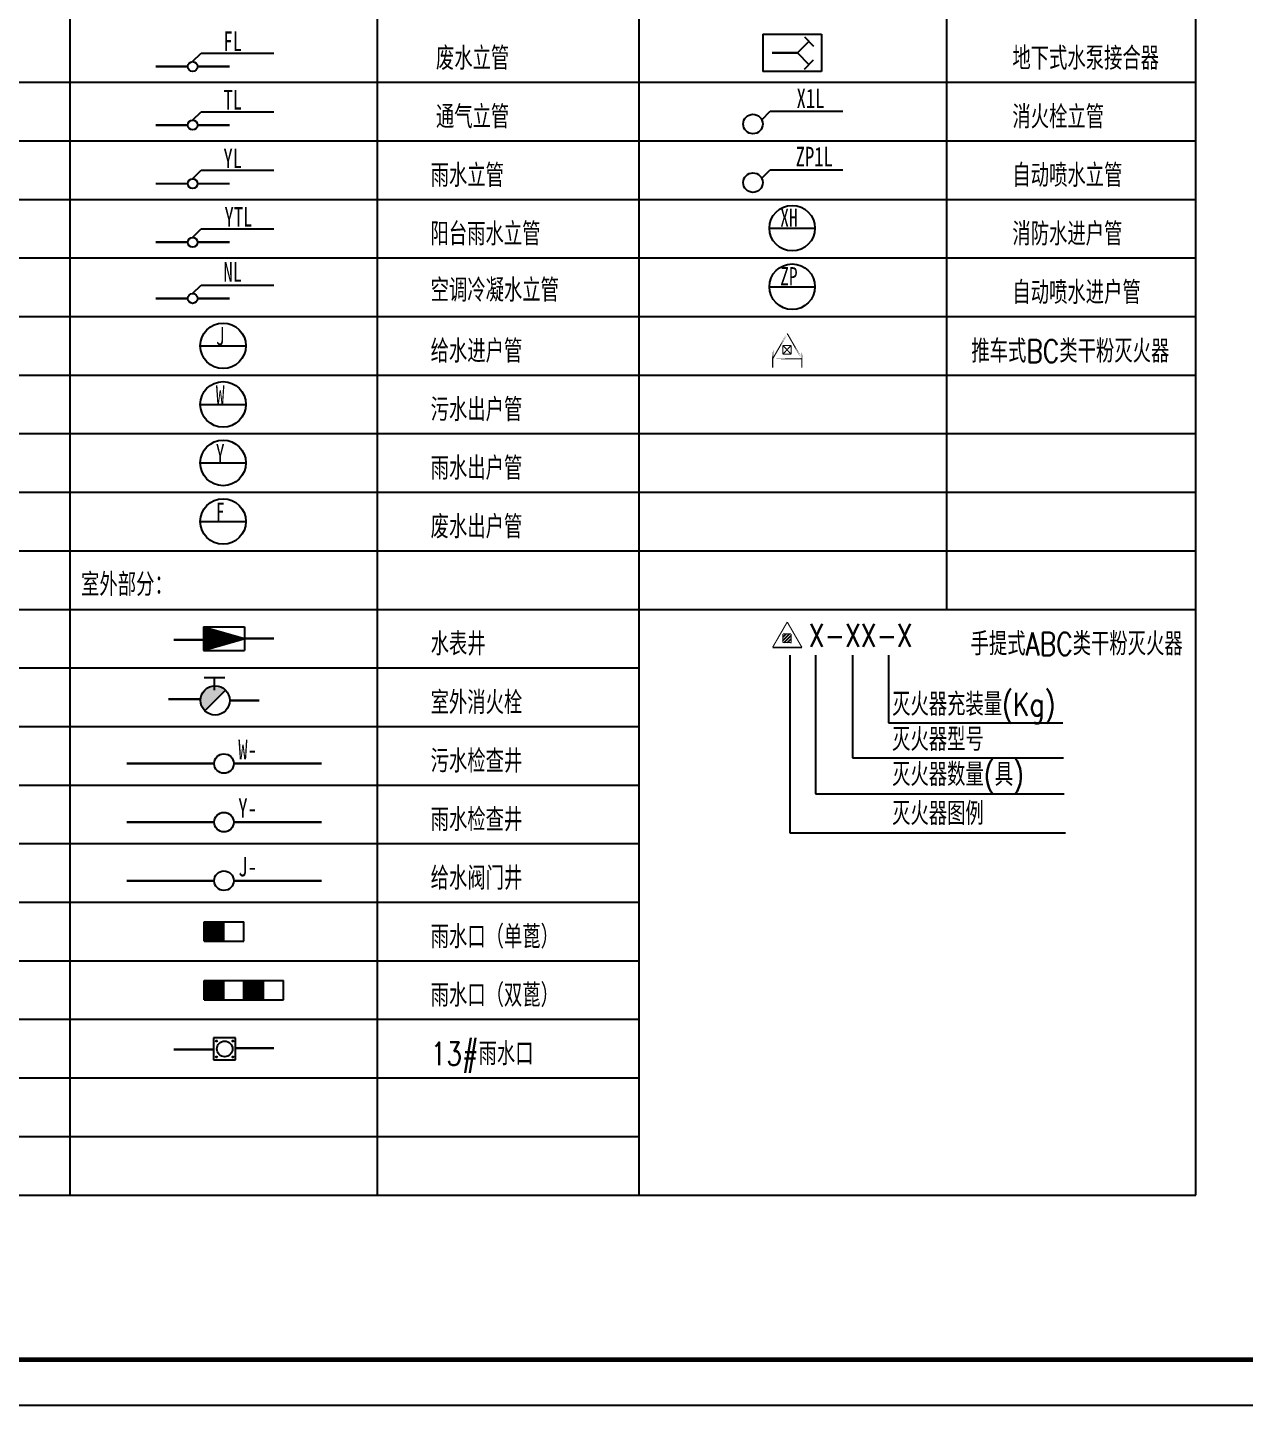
# Model space of a CAD drawing. Extents: x 27938 to 1507990, y 110129 to 923079.
# Drawn here: x 634259 to 660812, y 660457 to 690524 of the extents above; entities that cross this region are included whole.
import ezdxf

# ---------------------------------------------------------------- set-up
doc = ezdxf.new("R2010")
doc.units = 0
doc.header["$LTSCALE"] = 1000
doc.header["$MEASUREMENT"] = 0
doc.layers.add('0s-水标注', color=7, linetype='Continuous')
doc.layers.add('图框', color=140, linetype='Continuous')
doc.layers.add('yichutu', color=7, linetype='Continuous', true_color=0xffffff, plot=False)
doc.styles.add('HZ', font='txt', dxfattribs={"bigfont": 'hztxt'})
doc.styles.add('ST', font='', dxfattribs={"width": 0.8})
doc.styles.get('ST').set_extended_font_data('SimSun')

# ---------------------------------------------------------------- blocks, each defined once
blk = doc.blocks.new('*X146')
at = {"color": 0, "linetype": 'Continuous'}
for p, q in [((-79979, -68610), (-79674, -68610)), ((-79979, -68620), (-79674, -68620)), ((-79979, -68630), (-79674, -68630)), ((-79979, -68640), (-79674, -68640)), ((-79979, -68650), (-79674, -68650)), ((-79979, -68660), (-79674, -68660)), ((-79979, -68670), (-79674, -68670)), ((-79979, -68680), (-79674, -68680)), ((-79979, -68690), (-79674, -68690)), ((-79979, -68700), (-79674, -68700)), ((-79979, -68710), (-79674, -68710)), ((-79979, -68720), (-79674, -68720)), ((-79979, -68730), (-79674, -68730)), ((-79979, -68740), (-79674, -68740)), ((-79979, -68750), (-79674, -68750)), ((-79979, -68760), (-79674, -68760)), ((-79979, -68770), (-79674, -68770)), ((-79979, -68780), (-79674, -68780)), ((-79979, -68790), (-79674, -68790)), ((-79979, -68800), (-79674, -68800)), ((-79979, -68810), (-79674, -68810)), ((-79979, -68820), (-79674, -68820)), ((-79979, -68830), (-79674, -68830)), ((-79979, -68840), (-79674, -68840)), ((-79979, -68850), (-79674, -68850)), ((-79979, -68860), (-79674, -68860)), ((-79979, -68870), (-79674, -68870)), ((-79979, -68880), (-79674, -68880)), ((-79979, -68890), (-79674, -68890)), ((-79979, -68900), (-79674, -68900))]:
    blk.add_line(p, q, dxfattribs=at)
blk = doc.blocks.new('*X148')
at = {"color": 0, "linetype": 'Continuous'}
for p, q in [((-59859, -59642), (-59854, -59642)), ((-59859, -59643), (-59851, -59643)), ((-59859, -59644), (-59847, -59644)), ((-59859, -59645), (-59844, -59645)), ((-59859, -59646), (-59840, -59646)), ((-59859, -59647), (-59837, -59647)), ((-59859, -59648), (-59833, -59648)), ((-59859, -59649), (-59830, -59649)), ((-59859, -59650), (-59826, -59650)), ((-59859, -59651), (-59823, -59651)), ((-59859, -59652), (-59819, -59652)), ((-59859, -59653), (-59816, -59653)), ((-59859, -59654), (-59812, -59654)), ((-59859, -59655), (-59809, -59655)), ((-59859, -59656), (-59805, -59656)), ((-59859, -59657), (-59802, -59657)), ((-59859, -59658), (-59798, -59658)), ((-59859, -59659), (-59795, -59659)), ((-59859, -59660), (-59791, -59660)), ((-59859, -59661), (-59788, -59661)), ((-59859, -59662), (-59784, -59662)), ((-59859, -59663), (-59781, -59663)), ((-59859, -59664), (-59777, -59664)), ((-59859, -59665), (-59774, -59665)), ((-59859, -59666), (-59770, -59666)), ((-59859, -59667), (-59767, -59667)), ((-59859, -59668), (-59763, -59668)), ((-59859, -59669), (-59760, -59669)), ((-59859, -59670), (-59756, -59670)), ((-59859, -59671), (-59753, -59671)), ((-59859, -59672), (-59749, -59672)), ((-59859, -59673), (-59746, -59673)), ((-59859, -59674), (-59742, -59674)), ((-59859, -59675), (-59739, -59675)), ((-59859, -59676), (-59735, -59676)), ((-59859, -59677), (-59732, -59677)), ((-59859, -59678), (-59728, -59678)), ((-59859, -59679), (-59725, -59679)), ((-59859, -59680), (-59721, -59680)), ((-59859, -59681), (-59718, -59681)), ((-59859, -59682), (-59714, -59682)), ((-59859, -59683), (-59711, -59683)), ((-59859, -59684), (-59707, -59684)), ((-59859, -59685), (-59704, -59685)), ((-59859, -59686), (-59700, -59686)), ((-59859, -59687), (-59697, -59687)), ((-59859, -59688), (-59693, -59688)), ((-59859, -59689), (-59690, -59689)), ((-59859, -59690), (-59686, -59690)), ((-59859, -59691), (-59683, -59691)), ((-59859, -59692), (-59679, -59692)), ((-59859, -59693), (-59676, -59693)), ((-59859, -59694), (-59672, -59694)), ((-59859, -59695), (-59669, -59695)), ((-59859, -59696), (-59665, -59696)), ((-59859, -59697), (-59662, -59697)), ((-59859, -59698), (-59658, -59698)), ((-59859, -59699), (-59655, -59699)), ((-59859, -59700), (-59651, -59700)), ((-59859, -59701), (-59648, -59701)), ((-59859, -59702), (-59644, -59702)), ((-59859, -59703), (-59641, -59703)), ((-59859, -59704), (-59637, -59704)), ((-59859, -59705), (-59634, -59705)), ((-59859, -59706), (-59630, -59706)), ((-59859, -59707), (-59627, -59707)), ((-59859, -59708), (-59623, -59708)), ((-59859, -59709), (-59620, -59709)), ((-59859, -59710), (-59616, -59710)), ((-59859, -59711), (-59613, -59711)), ((-59859, -59712), (-59609, -59712)), ((-59859, -59713), (-59606, -59713)), ((-59859, -59714), (-59602, -59714)), ((-59859, -59715), (-59599, -59715)), ((-59859, -59716), (-59595, -59716)), ((-59859, -59717), (-59592, -59717)), ((-59859, -59718), (-59588, -59718)), ((-59859, -59719), (-59585, -59719)), ((-59859, -59720), (-59581, -59720)), ((-59859, -59721), (-59578, -59721)), ((-59859, -59722), (-59574, -59722)), ((-59859, -59723), (-59571, -59723)), ((-59859, -59724), (-59567, -59724)), ((-59859, -59725), (-59564, -59725)), ((-59859, -59726), (-59560, -59726)), ((-59859, -59727), (-59557, -59727)), ((-59859, -59728), (-59553, -59728)), ((-59859, -59729), (-59550, -59729)), ((-59859, -59730), (-59546, -59730)), ((-59859, -59731), (-59543, -59731)), ((-59859, -59732), (-59539, -59732)), ((-59859, -59733), (-59536, -59733)), ((-59859, -59734), (-59532, -59734)), ((-59859, -59735), (-59529, -59735)), ((-59859, -59736), (-59525, -59736)), ((-59859, -59737), (-59522, -59737)), ((-59859, -59738), (-59518, -59738)), ((-59859, -59739), (-59515, -59739)), ((-59859, -59740), (-59511, -59740)), ((-59859, -59741), (-59508, -59741)), ((-59859, -59742), (-59504, -59742)), ((-59859, -59743), (-59501, -59743)), ((-59859, -59744), (-59497, -59744)), ((-59859, -59745), (-59494, -59745)), ((-59859, -59746), (-59490, -59746)), ((-59859, -59747), (-59487, -59747)), ((-59859, -59748), (-59483, -59748)), ((-59859, -59749), (-59480, -59749)), ((-59859, -59750), (-59476, -59750)), ((-59859, -59751), (-59473, -59751)), ((-59859, -59752), (-59469, -59752)), ((-59859, -59753), (-59466, -59753)), ((-59859, -59754), (-59462, -59754)), ((-59859, -59755), (-59459, -59755)), ((-59859, -59756), (-59455, -59756)), ((-59859, -59757), (-59452, -59757)), ((-59859, -59758), (-59448, -59758)), ((-59859, -59759), (-59445, -59759)), ((-59859, -59760), (-59441, -59760)), ((-59859, -59761), (-59438, -59761)), ((-59859, -59762), (-59434, -59762)), ((-59859, -59763), (-59431, -59763)), ((-59859, -59764), (-59427, -59764)), ((-59859, -59765), (-59424, -59765)), ((-59859, -59766), (-59420, -59766)), ((-59859, -59767), (-59417, -59767)), ((-59859, -59768), (-59413, -59768)), ((-59859, -59769), (-59410, -59769)), ((-59859, -59770), (-59406, -59770)), ((-59859, -59771), (-59403, -59771)), ((-59859, -59772), (-59399, -59772)), ((-59859, -59773), (-59396, -59773)), ((-59859, -59774), (-59392, -59774)), ((-59859, -59775), (-59389, -59775)), ((-59859, -59776), (-59385, -59776)), ((-59859, -59777), (-59382, -59777)), ((-59859, -59778), (-59378, -59778)), ((-59859, -59779), (-59375, -59779)), ((-59859, -59780), (-59371, -59780)), ((-59859, -59781), (-59368, -59781)), ((-59859, -59782), (-59364, -59782)), ((-59859, -59783), (-59361, -59783)), ((-59859, -59784), (-59357, -59784)), ((-59859, -59785), (-59354, -59785)), ((-59859, -59786), (-59350, -59786)), ((-59859, -59787), (-59347, -59787)), ((-59859, -59788), (-59343, -59788)), ((-59859, -59789), (-59340, -59789)), ((-59859, -59790), (-59336, -59790)), ((-59859, -59791), (-59333, -59791)), ((-59859, -59792), (-59329, -59792)), ((-59859, -59793), (-59326, -59793)), ((-59859, -59794), (-59322, -59794)), ((-59859, -59795), (-59319, -59795)), ((-59859, -59796), (-59315, -59796)), ((-59859, -59797), (-59312, -59797)), ((-59859, -59798), (-59308, -59798)), ((-59859, -59799), (-59305, -59799)), ((-59859, -59800), (-59301, -59800)), ((-59859, -59801), (-59298, -59801)), ((-59859, -59802), (-59294, -59802)), ((-59859, -59803), (-59291, -59803)), ((-59859, -59804), (-59287, -59804)), ((-59859, -59805), (-59284, -59805)), ((-59859, -59806), (-59280, -59806)), ((-59859, -59807), (-59277, -59807)), ((-59859, -59808), (-59273, -59808)), ((-59859, -59809), (-59270, -59809)), ((-59859, -59810), (-59266, -59810)), ((-59859, -59811), (-59263, -59811)), ((-59859, -59812), (-59259, -59812)), ((-59859, -59813), (-59256, -59813)), ((-59859, -59814), (-59252, -59814)), ((-59859, -59815), (-59249, -59815)), ((-59859, -59816), (-59245, -59816)), ((-59859, -59817), (-59242, -59817)), ((-59859, -59818), (-59238, -59818)), ((-59859, -59819), (-59235, -59819)), ((-59859, -59820), (-59231, -59820)), ((-59859, -59821), (-59228, -59821)), ((-59859, -59822), (-59224, -59822)), ((-59859, -59823), (-59221, -59823)), ((-59859, -59824), (-59217, -59824)), ((-59859, -59825), (-59214, -59825)), ((-59859, -59826), (-59210, -59826)), ((-59859, -59827), (-59207, -59827)), ((-59859, -59828), (-59203, -59828)), ((-59859, -59829), (-59200, -59829)), ((-59859, -59830), (-59196, -59830)), ((-59859, -59831), (-59193, -59831)), ((-59859, -59832), (-59189, -59832)), ((-59859, -59833), (-59186, -59833)), ((-59859, -59834), (-59182, -59834)), ((-59859, -59835), (-59179, -59835)), ((-59859, -59836), (-59175, -59836)), ((-59859, -59837), (-59172, -59837)), ((-59859, -59838), (-59168, -59838)), ((-59859, -59839), (-59165, -59839)), ((-59859, -59840), (-59161, -59840)), ((-59859, -59841), (-59158, -59841)), ((-59859, -59842), (-59154, -59842)), ((-59859, -59843), (-59151, -59843)), ((-59859, -59844), (-59147, -59844)), ((-59859, -59845), (-59144, -59845)), ((-59859, -59846), (-59140, -59846)), ((-59859, -59847), (-59137, -59847)), ((-59859, -59848), (-59133, -59848)), ((-59859, -59849), (-59130, -59849)), ((-59859, -59850), (-59126, -59850)), ((-59859, -59851), (-59123, -59851)), ((-59859, -59852), (-59119, -59852)), ((-59859, -59853), (-59116, -59853)), ((-59859, -59854), (-59112, -59854)), ((-59859, -59855), (-59109, -59855)), ((-59859, -59856), (-59105, -59856)), ((-59859, -59857), (-59102, -59857)), ((-59859, -59858), (-59098, -59858)), ((-59859, -59859), (-59095, -59859)), ((-59859, -59860), (-59091, -59860)), ((-59859, -59861), (-59088, -59861)), ((-59859, -59862), (-59084, -59862)), ((-59859, -59863), (-59081, -59863)), ((-59859, -59864), (-59077, -59864)), ((-59859, -59865), (-59074, -59865)), ((-59859, -59866), (-59070, -59866)), ((-59859, -59867), (-59067, -59867)), ((-59859, -59868), (-59063, -59868)), ((-59859, -59869), (-59060, -59869)), ((-59859, -59870), (-59056, -59870)), ((-59859, -59871), (-59053, -59871)), ((-59859, -59872), (-59049, -59872)), ((-59859, -59873), (-59046, -59873)), ((-59859, -59874), (-59042, -59874)), ((-59859, -59875), (-59039, -59875)), ((-59859, -59876), (-59035, -59876)), ((-59859, -59877), (-59032, -59877)), ((-59859, -59878), (-59028, -59878)), ((-59859, -59879), (-59025, -59879)), ((-59859, -59880), (-59021, -59880)), ((-59859, -59881), (-59018, -59881)), ((-59859, -59882), (-59014, -59882)), ((-59859, -59883), (-59011, -59883)), ((-59859, -59884), (-59007, -59884)), ((-59859, -59885), (-59004, -59885)), ((-59859, -59886), (-59000, -59886)), ((-59859, -59887), (-58997, -59887)), ((-59859, -59888), (-58993, -59888)), ((-59859, -59889), (-58990, -59889)), ((-59859, -59890), (-58986, -59890)), ((-59859, -59891), (-58983, -59891)), ((-59859, -59892), (-58979, -59892)), ((-59859, -59893), (-58976, -59893)), ((-59859, -59894), (-58972, -59894)), ((-59859, -59895), (-58969, -59895)), ((-59859, -59898), (-58970, -59898)), ((-59859, -59899), (-58974, -59899)), ((-59859, -59900), (-58977, -59900)), ((-59859, -59901), (-58981, -59901)), ((-59859, -59902), (-58984, -59902)), ((-59859, -59903), (-58988, -59903)), ((-59859, -59904), (-58991, -59904)), ((-59859, -59905), (-58995, -59905)), ((-59859, -59906), (-58998, -59906)), ((-59859, -59907), (-59002, -59907)), ((-59859, -59908), (-59005, -59908)), ((-59859, -59909), (-59009, -59909)), ((-59859, -59910), (-59012, -59910)), ((-59859, -59911), (-59016, -59911)), ((-59859, -59912), (-59019, -59912)), ((-59859, -59913), (-59023, -59913)), ((-59859, -59914), (-59026, -59914)), ((-59859, -59915), (-59030, -59915)), ((-59859, -59916), (-59033, -59916)), ((-59859, -59917), (-59037, -59917)), ((-59859, -59918), (-59040, -59918)), ((-59859, -59919), (-59044, -59919)), ((-59859, -59920), (-59047, -59920)), ((-59859, -59921), (-59051, -59921)), ((-59859, -59922), (-59054, -59922)), ((-59859, -59923), (-59058, -59923)), ((-59859, -59924), (-59061, -59924)), ((-59859, -59925), (-59065, -59925)), ((-59859, -59926), (-59068, -59926)), ((-59859, -59927), (-59072, -59927)), ((-59859, -59928), (-59075, -59928)), ((-59859, -59929), (-59079, -59929)), ((-59859, -59930), (-59082, -59930)), ((-59859, -59931), (-59086, -59931)), ((-59859, -59932), (-59089, -59932)), ((-59859, -59933), (-59093, -59933)), ((-59859, -59934), (-59096, -59934)), ((-59859, -59935), (-59100, -59935)), ((-59859, -59936), (-59103, -59936)), ((-59859, -59937), (-59107, -59937)), ((-59859, -59938), (-59110, -59938)), ((-59859, -59939), (-59114, -59939)), ((-59859, -59940), (-59117, -59940)), ((-59859, -59941), (-59121, -59941)), ((-59859, -59942), (-59124, -59942)), ((-59859, -59943), (-59128, -59943)), ((-59859, -59944), (-59131, -59944)), ((-59859, -59945), (-59135, -59945)), ((-59859, -59946), (-59138, -59946)), ((-59859, -59947), (-59142, -59947)), ((-59859, -59948), (-59145, -59948)), ((-59859, -59949), (-59149, -59949)), ((-59859, -59950), (-59152, -59950)), ((-59859, -59951), (-59156, -59951)), ((-59859, -59952), (-59159, -59952)), ((-59859, -59953), (-59163, -59953)), ((-59859, -59954), (-59166, -59954)), ((-59859, -59955), (-59170, -59955)), ((-59859, -59956), (-59173, -59956)), ((-59859, -59957), (-59177, -59957)), ((-59859, -59958), (-59180, -59958)), ((-59859, -59959), (-59184, -59959)), ((-59859, -59960), (-59187, -59960)), ((-59859, -59961), (-59191, -59961)), ((-59859, -59962), (-59194, -59962)), ((-59859, -59963), (-59198, -59963)), ((-59859, -59964), (-59201, -59964)), ((-59859, -59965), (-59205, -59965)), ((-59859, -59966), (-59208, -59966)), ((-59859, -59967), (-59212, -59967)), ((-59859, -59968), (-59215, -59968)), ((-59859, -59969), (-59219, -59969)), ((-59859, -59970), (-59222, -59970)), ((-59859, -59971), (-59226, -59971)), ((-59859, -59972), (-59229, -59972)), ((-59859, -59973), (-59233, -59973)), ((-59859, -59974), (-59236, -59974)), ((-59859, -59975), (-59240, -59975)), ((-59859, -59976), (-59243, -59976)), ((-59859, -59977), (-59247, -59977)), ((-59859, -59978), (-59250, -59978)), ((-59859, -59979), (-59254, -59979)), ((-59859, -59980), (-59257, -59980)), ((-59859, -59981), (-59261, -59981)), ((-59859, -59982), (-59264, -59982)), ((-59859, -59983), (-59268, -59983)), ((-59859, -59984), (-59271, -59984)), ((-59859, -59985), (-59275, -59985)), ((-59859, -59986), (-59278, -59986)), ((-59859, -59987), (-59282, -59987)), ((-59859, -59988), (-59285, -59988)), ((-59859, -59989), (-59289, -59989)), ((-59859, -59990), (-59292, -59990)), ((-59859, -59991), (-59296, -59991)), ((-59859, -59992), (-59299, -59992)), ((-59859, -59993), (-59303, -59993)), ((-59859, -59994), (-59306, -59994)), ((-59859, -59995), (-59310, -59995)), ((-59859, -59996), (-59313, -59996)), ((-59859, -59997), (-59317, -59997)), ((-59859, -59998), (-59320, -59998)), ((-59859, -59999), (-59324, -59999)), ((-59859, -60000), (-59327, -60000)), ((-59859, -60001), (-59331, -60001)), ((-59859, -60002), (-59334, -60002)), ((-59859, -60003), (-59338, -60003)), ((-59859, -60004), (-59341, -60004)), ((-59859, -60005), (-59345, -60005)), ((-59859, -60006), (-59348, -60006)), ((-59859, -60007), (-59352, -60007)), ((-59859, -60008), (-59355, -60008)), ((-59859, -60009), (-59359, -60009)), ((-59859, -60010), (-59362, -60010)), ((-59859, -60011), (-59366, -60011)), ((-59859, -60012), (-59369, -60012)), ((-59859, -60013), (-59373, -60013)), ((-59859, -60014), (-59376, -60014)), ((-59859, -60015), (-59380, -60015)), ((-59859, -60016), (-59383, -60016)), ((-59859, -60017), (-59387, -60017)), ((-59859, -60018), (-59390, -60018)), ((-59859, -60019), (-59394, -60019)), ((-59859, -60020), (-59397, -60020)), ((-59859, -60021), (-59401, -60021)), ((-59859, -60022), (-59404, -60022)), ((-59859, -60023), (-59408, -60023)), ((-59859, -60024), (-59411, -60024)), ((-59859, -60025), (-59415, -60025)), ((-59859, -60026), (-59418, -60026)), ((-59859, -60027), (-59422, -60027)), ((-59859, -60028), (-59425, -60028)), ((-59859, -60029), (-59429, -60029)), ((-59859, -60030), (-59432, -60030)), ((-59859, -60031), (-59436, -60031)), ((-59859, -60032), (-59439, -60032)), ((-59859, -60033), (-59443, -60033)), ((-59859, -60034), (-59446, -60034)), ((-59859, -60035), (-59450, -60035)), ((-59859, -60036), (-59453, -60036)), ((-59859, -60037), (-59457, -60037)), ((-59859, -60038), (-59460, -60038)), ((-59859, -60039), (-59464, -60039)), ((-59859, -60040), (-59467, -60040)), ((-59859, -60041), (-59471, -60041)), ((-59859, -60042), (-59474, -60042)), ((-59859, -60043), (-59478, -60043)), ((-59859, -60044), (-59481, -60044)), ((-59859, -60045), (-59485, -60045)), ((-59859, -60046), (-59488, -60046)), ((-59859, -60047), (-59492, -60047)), ((-59859, -60048), (-59495, -60048)), ((-59859, -60049), (-59499, -60049)), ((-59859, -60050), (-59502, -60050)), ((-59859, -60051), (-59506, -60051)), ((-59859, -60052), (-59509, -60052)), ((-59859, -60053), (-59513, -60053)), ((-59859, -60054), (-59516, -60054)), ((-59859, -60055), (-59520, -60055)), ((-59859, -60056), (-59523, -60056)), ((-59859, -60057), (-59527, -60057)), ((-59859, -60058), (-59530, -60058)), ((-59859, -60059), (-59534, -60059)), ((-59859, -60060), (-59537, -60060)), ((-59859, -60061), (-59541, -60061)), ((-59859, -60062), (-59544, -60062)), ((-59859, -60063), (-59548, -60063)), ((-59859, -60064), (-59551, -60064)), ((-59859, -60065), (-59555, -60065)), ((-59859, -60066), (-59558, -60066)), ((-59859, -60067), (-59562, -60067)), ((-59859, -60068), (-59565, -60068)), ((-59859, -60069), (-59569, -60069)), ((-59859, -60070), (-59572, -60070)), ((-59859, -60071), (-59576, -60071)), ((-59859, -60072), (-59579, -60072)), ((-59859, -60073), (-59583, -60073)), ((-59859, -60074), (-59586, -60074)), ((-59859, -60075), (-59590, -60075)), ((-59859, -60076), (-59593, -60076)), ((-59859, -60077), (-59597, -60077)), ((-59859, -60078), (-59600, -60078)), ((-59859, -60079), (-59604, -60079)), ((-59859, -60080), (-59607, -60080)), ((-59859, -60081), (-59611, -60081)), ((-59859, -60082), (-59614, -60082)), ((-59859, -60083), (-59618, -60083)), ((-59859, -60084), (-59621, -60084)), ((-59859, -60085), (-59625, -60085)), ((-59859, -60086), (-59628, -60086)), ((-59859, -60087), (-59632, -60087)), ((-59859, -60088), (-59635, -60088)), ((-59859, -60089), (-59639, -60089)), ((-59859, -60090), (-59642, -60090)), ((-59859, -60091), (-59646, -60091)), ((-59859, -60092), (-59649, -60092)), ((-59859, -60093), (-59653, -60093)), ((-59859, -60094), (-59656, -60094)), ((-59859, -60095), (-59660, -60095)), ((-59859, -60096), (-59663, -60096)), ((-59859, -60097), (-59667, -60097)), ((-59859, -60098), (-59670, -60098)), ((-59859, -60099), (-59674, -60099)), ((-59859, -60100), (-59677, -60100)), ((-59859, -60101), (-59681, -60101)), ((-59859, -60102), (-59684, -60102)), ((-59859, -60103), (-59688, -60103)), ((-59859, -60104), (-59691, -60104)), ((-59859, -60105), (-59695, -60105)), ((-59859, -60106), (-59698, -60106)), ((-59859, -60107), (-59702, -60107)), ((-59859, -60108), (-59705, -60108)), ((-59859, -60109), (-59709, -60109)), ((-59859, -60110), (-59712, -60110)), ((-59859, -60111), (-59716, -60111)), ((-59859, -60112), (-59719, -60112)), ((-59859, -60113), (-59723, -60113)), ((-59859, -60114), (-59726, -60114)), ((-59859, -60115), (-59730, -60115)), ((-59859, -60116), (-59733, -60116)), ((-59859, -60117), (-59737, -60117)), ((-59859, -60118), (-59740, -60118)), ((-59859, -60119), (-59744, -60119)), ((-59859, -60120), (-59747, -60120)), ((-59859, -60121), (-59751, -60121)), ((-59859, -60122), (-59754, -60122)), ((-59859, -60123), (-59758, -60123)), ((-59859, -60124), (-59761, -60124)), ((-59859, -60125), (-59765, -60125)), ((-59859, -60126), (-59768, -60126)), ((-59859, -60127), (-59772, -60127)), ((-59859, -60128), (-59775, -60128)), ((-59859, -60129), (-59779, -60129)), ((-59859, -60130), (-59782, -60130)), ((-59859, -60131), (-59786, -60131)), ((-59859, -60132), (-59789, -60132)), ((-59859, -60133), (-59793, -60133)), ((-59859, -60134), (-59796, -60134)), ((-59859, -60135), (-59800, -60135)), ((-59859, -60136), (-59803, -60136)), ((-59859, -60137), (-59807, -60137)), ((-59859, -60138), (-59810, -60138)), ((-59859, -60139), (-59814, -60139)), ((-59859, -60140), (-59817, -60140)), ((-59859, -60141), (-59821, -60141)), ((-59859, -60142), (-59824, -60142)), ((-59859, -60143), (-59828, -60143)), ((-59859, -60144), (-59831, -60144)), ((-59859, -60145), (-59835, -60145)), ((-59859, -60146), (-59838, -60146)), ((-59859, -60147), (-59842, -60147)), ((-59859, -60148), (-59845, -60148)), ((-59859, -60149), (-59849, -60149)), ((-59859, -60150), (-59852, -60150))]:
    blk.add_line(p, q, dxfattribs=at)
blk = doc.blocks.new('TK')
at = {"layer": '图框'}
blk.add_lwpolyline([(465375, 548714), (549475, 548714), (549475, 489314), (465375, 489314)], close=True, dxfattribs=at)
blk.add_lwpolyline([(465375, 548714), (549475, 548714), (549475, 489314), (465375, 489314)], close=True, dxfattribs=at)
at = {"layer": '图框', "const_width": 100}
blk.add_lwpolyline([(548475, 490314), (548475, 547714), (467875, 547714), (467875, 490314)], close=True, dxfattribs=at)
blk = doc.blocks.new('yct-841-594-84100-59399.9999999999-100-1000.0')
at = {"layer": 'yichutu', "color": 7, "true_color": 0xffffff}
blk.add_lwpolyline([(0, 0), (0, 59400), (84100, 59400), (84100, 0)], close=True, dxfattribs=at)

msp = doc.modelspace()

# ---------------------------------------------------------------- hatches: boundary and pattern name
at = {"layer": '0s-水标注'}
h = msp.add_hatch(dxfattribs=at)
h.set_pattern_fill('普通砖', color=256, scale=42, style=0)
h.set_pattern_definition([(45, (610179.855, 644979.02), (-37.123106, 37.123106), [])])
h.paths.add_polyline_path([(650740.6, 677294), (650740.6, 677102.9), (650921.3, 677102.9), (650921.3, 677294)])
at = {"layer": '0s-水标注', "ltscale": 1.5}
msp.add_hatch(color=256, dxfattribs=at).paths.add_polyline_path([(638032.5, 675842.5, 0.1989124), (638126, 675616.5), (638577.9, 676068.4, 0.6681786)])

# ---------------------------------------------------------------- linework, layer by layer
for p, q in [((635188.4, 665048.8), (635188.4, 713006.8)), ((641897.9, 665048.8), (641897.9, 713006.8)), ((647607.4, 670160.8), (647607.4, 713006.8)), ((647607.4, 665048.8), (647607.4, 713006.8)), ((654316.9, 677828.8), (654316.9, 713006.8)), ((659748.4, 665048.8), (659748.4, 713006.8)), ((650305.4, 690378.1), (651583.4, 690378.1)), ((650305.4, 690378.1), (650305.4, 689561.5)), ((651583.4, 690378.1), (651583.4, 689561.5)), ((651059.1, 689969.8), (651310.1, 690220.8)), ((651209.7, 690321.2), (651410.5, 690120.4)), ((637860.3, 689779.8), (638045.7, 689965.1)), ((638045.7, 689965.1), (639630.7, 689965.1)), ((651059.1, 689969.8), (651310.1, 689718.8)), ((651209.7, 689618.4), (651410.5, 689819.2)), ((651583.4, 689561.5), (650305.4, 689561.5)), ((610628.4, 689330.8), (659748.4, 689330.8)), ((637860.3, 688501.8), (638045.7, 688687.1)), ((638045.7, 688687.1), (639630.7, 688687.1)), ((650279.3, 688512.8), (650464.7, 688698.2)), ((650464.7, 688698.2), (652049.7, 688698.2)), ((610628.4, 688052.8), (659748.4, 688052.8)), ((637860.3, 687223.8), (638045.7, 687409.1)), ((638045.7, 687409.1), (639630.7, 687409.1)), ((650279.3, 687234.8), (650464.7, 687420.2)), ((650464.7, 687420.2), (652049.7, 687420.2)), ((610628.4, 686774.8), (659748.4, 686774.8)), ((637860.3, 685945.8), (638045.7, 686131.1)), ((638045.7, 686131.1), (639630.7, 686131.1)), ((650447.4, 686146.9), (651441.4, 686146.9)), ((610628.4, 685496.8), (659748.4, 685496.8)), ((637860.3, 684718.4), (638045.7, 684903.8)), ((638045.7, 684903.8), (639630.7, 684903.8)), ((650447.4, 684868.9), (651441.4, 684868.9)), ((610628.4, 684218.8), (659748.4, 684218.8)), ((638028.4, 683579.8), (639022.4, 683579.8)), ((610628.4, 682940.8), (659748.4, 682940.8)), ((638028.4, 682301.8), (639022.4, 682301.8)), ((610628.4, 681662.8), (659748.4, 681662.8)), ((638028.4, 681023.8), (639022.4, 681023.8)), ((610628.4, 680384.8), (659748.4, 680384.8)), ((638028.4, 679745.8), (639022.4, 679745.8)), ((610628.4, 679106.8), (659748.4, 679106.8)), ((610628.4, 677828.8), (659748.4, 677828.8)), ((610628.4, 677828.8), (659748.4, 677828.8)), ((638095.9, 677445.4), (638990.5, 677445.4)), ((638095.9, 677445.4), (638990.5, 677189.8)), ((638095.9, 677445.4), (638095.9, 676934.2)), ((638990.5, 677445.4), (638990.5, 676934.2)), ((638990.5, 677189.8), (638095.9, 676934.2)), ((638095.9, 676934.2), (638990.5, 676934.2)), ((650895.9, 676829.4), (650895.9, 672954.5)), ((651454.6, 676829.4), (651454.6, 673803.9)), ((652256.2, 676829.4), (652256.2, 674591)), ((653047.4, 676829.4), (653047.4, 675350.8)), ((610628.4, 676550.8), (647607.4, 676550.8)), ((638110.9, 676339.9), (638562.8, 676339.9)), ((638336.9, 676061.8), (638336.9, 676339.9)), ((638577.9, 676068.4), (638126, 675616.5)), ((653047.4, 675350.8), (656852.1, 675350.8)), ((610628.4, 675272.8), (647607.4, 675272.8)), ((652256.2, 674591), (656866.3, 674591)), ((610628.4, 673994.8), (647607.4, 673994.8)), ((651454.6, 673803.9), (656880.5, 673803.9)), ((650895.9, 672954.5), (656908.9, 672954.5)), ((610628.4, 672716.8), (647607.4, 672716.8)), ((610628.4, 671438.8), (647607.4, 671438.8)), ((638110.1, 671012.8), (638976.3, 671012.8)), ((638110.1, 670586.8), (638110.1, 671012.8)), ((638543.2, 670586.8), (638543.2, 671012.8)), ((638976.3, 670586.8), (638976.3, 671012.8)), ((638110.1, 670586.8), (638976.3, 670586.8)), ((610628.4, 670160.8), (647607.4, 670160.8)), ((638110.1, 669306.2), (638110.1, 669732.2)), ((638110.1, 669732.2), (638976.3, 669732.2)), ((638543.2, 669306.2), (638543.2, 669732.2)), ((638976.3, 669306.2), (638976.3, 669732.2)), ((638976.3, 669732.2), (639842.5, 669732.2)), ((638976.3, 669306.2), (638976.3, 669732.2)), ((639409.4, 669306.2), (639409.4, 669732.2)), ((639842.5, 669306.2), (639842.5, 669732.2)), ((638110.1, 669306.2), (638976.3, 669306.2)), ((638976.3, 669306.2), (639842.5, 669306.2)), ((610628.4, 668882.8), (647607.4, 668882.8)), ((638318.1, 668480.1), (638318.1, 668000.1)), ((638798.1, 668480.1), (638318.1, 668480.1)), ((638798.1, 668000.1), (638798.1, 668480.1)), ((638318.1, 668000.1), (638798.1, 668000.1)), ((610628.4, 667604.8), (647607.4, 667604.8)), ((610628.4, 666326.8), (647607.4, 666326.8)), ((610628.4, 665048.8), (659748.4, 665048.8))]:
    msp.add_line(p, q, dxfattribs=at)
at = {"layer": '0s-水标注', "ltscale": 1.5, "const_width": 50}
for points in [[(650504.7, 689969.8), (651059.1, 689969.8)], [(637051.3, 689673.3), (637753.8, 689673.3)], [(637966.8, 689673.3), (638669.3, 689673.3)], [(637051.3, 688395.3), (637753.8, 688395.3)], [(637966.8, 688395.3), (638669.3, 688395.3)], [(637051.3, 687117.3), (637753.8, 687117.3)], [(637966.8, 687117.3), (638669.3, 687117.3)], [(637051.3, 685839.3), (637753.8, 685839.3)], [(637966.8, 685839.3), (638669.3, 685839.3)], [(637051.3, 684611.9), (637753.8, 684611.9)], [(637966.8, 684611.9), (638669.3, 684611.9)], [(637449.4, 677164.8), (638152, 677164.8)], [(638990.5, 677189.8), (639633.3, 677189.8)], [(637329.8, 675869.6), (638032.3, 675869.6)], [(638671.5, 675842.5), (639314.3, 675842.5)], [(636419.7, 674463.4), (638330.2, 674463.4)], [(638756.2, 674463.4), (640679.7, 674463.4)], [(636419.7, 673185.4), (638330.2, 673185.4)], [(638756.2, 673185.4), (640679.7, 673185.4)], [(636419.7, 671907.4), (638330.2, 671907.4)], [(638756.2, 671907.4), (640679.7, 671907.4)], [(637449.4, 668225.5), (638318.1, 668225.5)], [(638798.1, 668250.5), (639633.3, 668250.5)]]:
    msp.add_lwpolyline(points, dxfattribs=at)
at = {"layer": '0s-水标注', "const_width": 25}
for points in [[(650836.1, 683846.5), (650516.6, 683293.1)], [(651155.6, 683293.1), (650836.1, 683846.5)], [(650516.6, 683485.8), (650516.6, 683100.4)], [(651155.6, 683485.8), (651155.6, 683100.4)], [(650516.6, 683293.1), (651155.6, 683293.1)]]:
    msp.add_lwpolyline(points, close=True, dxfattribs=at)
at = {"layer": '0s-水标注'}
for points, const_width in [([(650740.6, 683396.9), (650740.6, 683588)], 24), ([(650740.6, 683588), (650921.3, 683588)], 24), ([(650740.6, 683588), (650921.3, 683396.9)], 24), ([(650921.3, 683588), (650740.6, 683396.9)], 24), ([(650921.3, 683588), (650921.3, 683396.9)], 24), ([(650921.3, 683396.9), (650740.6, 683396.9)], 24), ([(650836.1, 677552.5), (650516.6, 676999.1)], 24), ([(651155.6, 676999.1), (650836.1, 677552.5)], 24), ([(650740.6, 677294), (650921.3, 677294)], 24), ([(650740.6, 677102.9), (650740.6, 677294)], 24), ([(650921.3, 677102.9), (650740.6, 677102.9)], 24), ([(650921.3, 677294), (650921.3, 677102.9)], 24), ([(650516.6, 676999.1), (651155.6, 676999.1)], 36)]:
    msp.add_lwpolyline(points, dxfattribs=dict(at, const_width=const_width))
at = {"layer": '0s-水标注', "ltscale": 1.5}
for centre, radius in [((637860.3, 689673.3), 106.5), ((650088.2, 688418.9), 213), ((637860.3, 688395.3), 106.5), ((650088.2, 687140.9), 213), ((637860.3, 687117.3), 106.5), ((650944.4, 686146.9), 497), ((637860.3, 685839.3), 106.5), ((650944.4, 684868.9), 497), ((637860.3, 684611.9), 106.5), ((638525.4, 683579.8), 497), ((638525.4, 682301.8), 497), ((638525.4, 681023.8), 497), ((638525.4, 679745.8), 497), ((638352, 675842.5), 319.5), ((638543.2, 674463.4), 213), ((638543.2, 673185.4), 213), ((638543.2, 671907.4), 213), ((638381.3, 668409.9), 11.7), ((638560.1, 668236.5), 170.4), ((638739, 668409.9), 11.7), ((638381.3, 668060.3), 11.7), ((638739, 668060.3), 11.7)]:
    msp.add_circle(centre, radius, dxfattribs=at)

# ---------------------------------------------------------------- block references
msp.add_blockref('TK', (141075.6, 171143.3))
msp.add_blockref('*X148', (697954.6, 737086.1), dxfattribs=at)
at = {"layer": '0s-水标注', "ltscale": 1.5, "xscale": 1.419999999925494, "yscale": 1.419999999925494, "zscale": 1.419999999925494}
for p in [(751679.7, 768428.6), (751679.7, 767148), (752545.9, 767148)]:
    msp.add_blockref('*X146', p, dxfattribs=at)
at = {"layer": 'yichutu'}
msp.add_blockref('yct-841-594-84100-59399.9999999999-100-1000.0', (606450.6, 660457), dxfattribs=at)

# ---------------------------------------------------------------- texts
at = {"layer": '0s-水标注', "ltscale": 1.5, "style": 'ST', "width": 0.7}
for s, height, p in [('FL', 426, (638532.5, 690013.1)), ('TL', 426, (638532.5, 688735.7)), ('X1L', 426, (651039.2, 688765.3)), ('YL', 426, (638532.5, 687458.2)), ('ZP1L', 426, (651020.3, 687496.4)), ('YTL', 426, (638555.9, 686180.8)), ('XH', 397.6, (650683.2, 686176.7)), ('NL', 426, (638532.5, 684978.8)), ('ZP', 397.6, (650683.2, 684898.7)), ('J', 397.6, (638367.9, 683594.2)), ('W', 397.6, (638367.9, 682316.2)), ('Y', 397.6, (638367.9, 681038.2)), ('F', 397.6, (638367.9, 679760.2)), ('W-', 426, (638856.5, 674558.1)), ('Y-', 426, (638856.5, 673280.1)), ('J-', 426, (638856.5, 672002.1))]:
    msp.add_text(s, height=height, dxfattribs=at).set_placement(p)
at = {"layer": '0s-水标注', "style": 'HZ', "width": 0.8}
for s, p in [('废水立管', (643169.8, 689602.8)), ('地下式水泵接合器', (655749, 689602.8)), ('通气立管', (643169.8, 688324.8)), ('消火栓立管', (655749, 688322.6)), ('雨水立管', (643054, 687046.8)), ('自动喷水立管', (655749, 687046.8)), ('阳台雨水立管', (643051.4, 685768.8)), ('消防水进户管', (655749, 685768.8)), ('空调冷凝水立管', (643054, 684541.5)), ('自动喷水进户管', (655749, 684490.8)), ('给水进户管', (643054, 683212.8)), ('推车式BC类干粉灭火器', (654853.3, 683212.8)), ('污水出户管', (643054, 681934.8)), ('雨水出户管', (643054, 680656.8)), ('废水出户管', (643054, 679378.8)), ('室外部分：', (635426.4, 678119.1)), ('X-XX-X', (651309.8, 677010.5)), ('水表井', (643054, 676822.8)), ('手提式ABC类干粉灭火器', (654836.4, 676825)), ('室外消火栓', (643054, 675542.6)), ('灭火器充装量(Kg)', (653124.5, 675505.8)), ('灭火器型号', (653124.5, 674739.8)), ('污水检查井', (643054, 674266.8)), ('灭火器数量(具)', (653124.5, 673973.8)), ('雨水检查井', (643054, 672988.8)), ('灭火器图例', (653124.5, 673122.7)), ('给水阀门井', (643054, 671710.8)), ('雨水口（单蓖）', (643054, 670432.8)), ('雨水口（双蓖）', (643054, 669157)), ('13#雨水口', (643054, 667881.3))]:
    msp.add_text(s, height=500, rotation=0, dxfattribs=at).set_placement(p)

doc.saveas('drawing.dxf')
